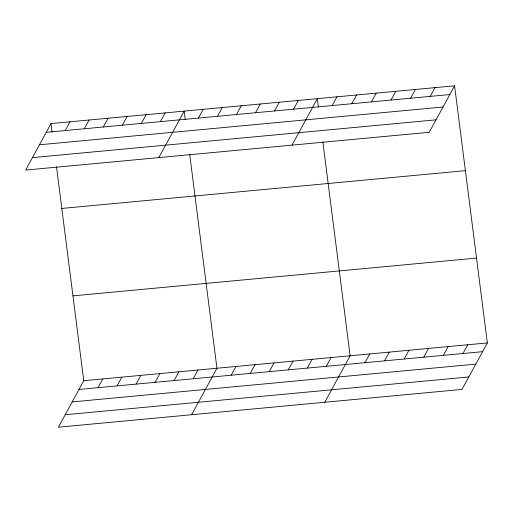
<?xml version="1.0" encoding="UTF-8"?>
<svg xmlns="http://www.w3.org/2000/svg" width="513" height="513" viewBox="0 0 513 513"><rect width="100%" height="100%" fill="white"/><g stroke="black" fill="none" stroke-linecap="round" stroke-linejoin="round"><path stroke-width="0.77" d="M50.992 123.588L25.65 170.072L429.24 132.283L454.582 85.806L50.992 123.588L52.076 132.078M65.254 130.552L70.018 121.812M84.279 128.769L89.044 120.029M103.305 126.987L108.07 118.246M122.331 125.204L127.096 116.464M141.357 123.421L146.122 114.681M160.383 121.645L165.148 112.905M158.831 157.6L184.173 111.122L185.257 119.606M198.435 118.08L203.199 109.34M217.461 116.297L222.232 107.557M56.494 166.789L83.76 380.717L58.418 427.194L462.008 389.412L487.35 342.928L454.582 85.806M236.487 114.521L241.257 105.781M98.021 387.674L102.786 378.934M255.512 112.738L260.283 103.998M117.047 385.891L121.812 377.151M274.545 110.955L279.309 102.215M136.073 384.109L140.838 375.369M293.571 109.173L298.335 100.433M155.099 382.332L159.87 373.592M292.019 145.134L317.361 98.65L318.438 107.14M174.125 380.55L178.896 371.81M332.2 105.556L336.964 96.816M193.157 378.767L197.922 370.027M351.803 103.722L356.567 94.982M191.606 414.728L216.948 368.244L189.682 154.317M371.406 101.888L376.17 93.148M231.209 375.202L235.974 366.462M391.009 100.054L395.773 91.314M250.235 373.426L254.999 364.685M410.612 98.214L415.376 89.474M269.261 371.643L274.025 362.903M430.215 96.38L434.979 87.64M288.287 369.86L293.051 361.12M307.313 368.077L312.077 359.337M326.339 366.295L331.103 357.555M324.787 402.256L350.129 355.778L322.863 141.851M364.967 362.685L369.732 353.938M384.57 360.844L389.335 352.104M404.173 359.01L408.938 350.27M423.776 357.176L428.541 348.436M443.379 355.342L448.144 346.602M462.983 353.502L467.747 344.762M46.228 132.328L449.811 94.546M39.437 144.788L443.027 106.999M32.441 157.619L436.031 119.83M61.804 208.438L465.394 170.656M72.949 295.866L476.539 258.077M83.76 380.717L487.35 342.928M78.996 389.457L482.586 351.668M72.205 401.91L475.795 364.121M65.209 414.741L468.799 376.952"/></g></svg>
